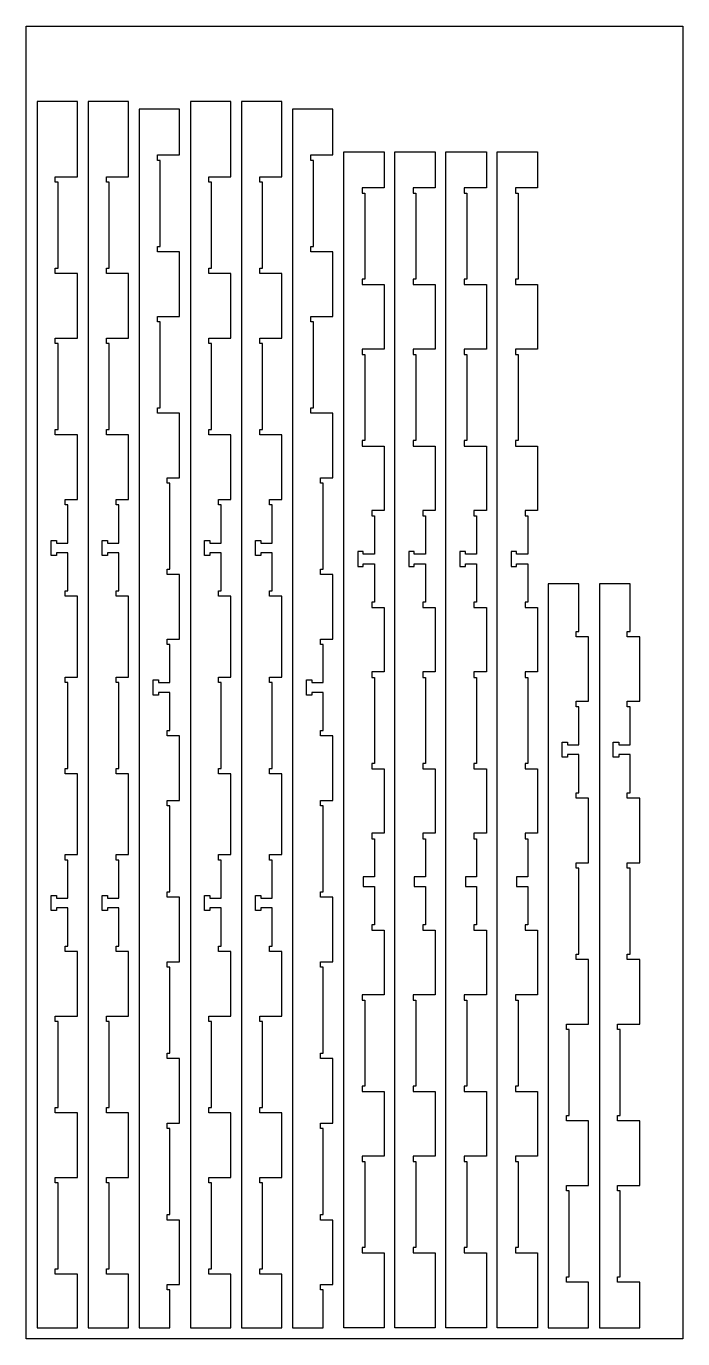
# Model space of a CAD drawing. Extents: x 0 to 1220, y 0 to 2440.
import ezdxf

# ---------------------------------------------------------------- set-up
doc = ezdxf.new("R2010")
doc.units = 0
doc.layers.get('0').update_dxf_attribs({"linetype": 'CONTINUOUS'})
doc.layers.add('OUTLINES', color=7, linetype='CONTINUOUS')

msp = doc.modelspace()

# ---------------------------------------------------------------- linework, layer by layer
at = {"linetype": 'BYBLOCK'}
msp.add_lwpolyline([(0, 0), (0, 2440), (1220, 2440), (1220, 0)], close=True, dxfattribs=at)
at = {"layer": 'OUTLINES', "color": 5}
for points in [[(95, 120), (54, 120), (54, 130), (59, 130), (59, 290), (54, 290), (54, 300), (95, 300), (95, 420), (54, 420), (54, 430), (59, 430), (59, 590), (54, 590), (54, 600), (95, 600), (95, 720), (72, 720), (72, 730), (77, 730), (77, 801), (56, 801), (56, 796), (46, 796), (46, 824), (56, 824), (56, 819), (77, 819), (77, 890), (72, 890), (72, 900), (95, 900), (95, 1050.1), (72, 1050.1), (72, 1060.1), (77, 1060.1), (77, 1220.1), (72, 1220.1), (72, 1230.1), (95, 1230.1), (95, 1380.2), (72, 1380.2), (72, 1390.2), (77, 1390.2), (77, 1461.2), (56, 1461.2), (56, 1456.2), (46, 1456.2), (46, 1484.2), (56, 1484.2), (56, 1479.2), (77, 1479.2), (77, 1550.2), (72, 1550.2), (72, 1560.2), (95, 1560.2), (95, 1680.2), (54, 1680.2), (54, 1690.2), (59, 1690.2), (59, 1850.2), (54, 1850.2), (54, 1860.2), (95, 1860.2), (95, 1980.2), (54, 1980.2), (54, 1990.2), (59, 1990.2), (59, 2150.2), (54, 2150.2), (54, 2160.2), (95, 2160.2), (95, 2299.8), (20, 2299.8), (20, 20), (95, 20)], [(190, 120), (149, 120), (149, 130), (154, 130), (154, 290), (149, 290), (149, 300), (190, 300), (190, 420), (149, 420), (149, 430), (154, 430), (154, 590), (149, 590), (149, 600), (190, 600), (190, 720), (167, 720), (167, 730), (172, 730), (172, 801), (151, 801), (151, 796), (141, 796), (141, 824), (151, 824), (151, 819), (172, 819), (172, 890), (167, 890), (167, 900), (190, 900), (190, 1050.1), (167, 1050.1), (167, 1060.1), (172, 1060.1), (172, 1220.1), (167, 1220.1), (167, 1230.1), (190, 1230.1), (190, 1380.2), (167, 1380.2), (167, 1390.2), (172, 1390.2), (172, 1461.2), (151, 1461.2), (151, 1456.2), (141, 1456.2), (141, 1484.2), (151, 1484.2), (151, 1479.2), (172, 1479.2), (172, 1550.2), (167, 1550.2), (167, 1560.2), (190, 1560.2), (190, 1680.2), (149, 1680.2), (149, 1690.2), (154, 1690.2), (154, 1850.2), (149, 1850.2), (149, 1860.2), (190, 1860.2), (190, 1980.2), (149, 1980.2), (149, 1990.2), (154, 1990.2), (154, 2150.2), (149, 2150.2), (149, 2160.2), (190, 2160.2), (190, 2299.8), (115, 2299.8), (115, 20), (190, 20)], [(380, 120), (339, 120), (339, 130), (344, 130), (344, 290), (339, 290), (339, 300), (380, 300), (380, 420), (339, 420), (339, 430), (344, 430), (344, 590), (339, 590), (339, 600), (380, 600), (380, 720), (357, 720), (357, 730), (362, 730), (362, 801), (341, 801), (341, 796), (331, 796), (331, 824), (341, 824), (341, 819), (362, 819), (362, 890), (357, 890), (357, 900), (380, 900), (380, 1050.1), (357, 1050.1), (357, 1060.1), (362, 1060.1), (362, 1220.1), (357, 1220.1), (357, 1230.1), (380, 1230.1), (380, 1380.2), (357, 1380.2), (357, 1390.2), (362, 1390.2), (362, 1461.2), (341, 1461.2), (341, 1456.2), (331, 1456.2), (331, 1484.2), (341, 1484.2), (341, 1479.2), (362, 1479.2), (362, 1550.2), (357, 1550.2), (357, 1560.2), (380, 1560.2), (380, 1680.2), (339, 1680.2), (339, 1690.2), (344, 1690.2), (344, 1850.2), (339, 1850.2), (339, 1860.2), (380, 1860.2), (380, 1980.2), (339, 1980.2), (339, 1990.2), (344, 1990.2), (344, 2150.2), (339, 2150.2), (339, 2160.2), (380, 2160.2), (380, 2299.8), (305, 2299.8), (305, 20), (380, 20)], [(475, 120), (434, 120), (434, 130), (439, 130), (439, 290), (434, 290), (434, 300), (475, 300), (475, 420), (434, 420), (434, 430), (439, 430), (439, 590), (434, 590), (434, 600), (475, 600), (475, 720), (452, 720), (452, 730), (457, 730), (457, 801), (436, 801), (436, 796), (426, 796), (426, 824), (436, 824), (436, 819), (457, 819), (457, 890), (452, 890), (452, 900), (475, 900), (475, 1050.1), (452, 1050.1), (452, 1060.1), (457, 1060.1), (457, 1220.1), (452, 1220.1), (452, 1230.1), (475, 1230.1), (475, 1380.2), (452, 1380.2), (452, 1390.2), (457, 1390.2), (457, 1461.2), (436, 1461.2), (436, 1456.2), (426, 1456.2), (426, 1484.2), (436, 1484.2), (436, 1479.2), (457, 1479.2), (457, 1550.2), (452, 1550.2), (452, 1560.2), (475, 1560.2), (475, 1680.2), (434, 1680.2), (434, 1690.2), (439, 1690.2), (439, 1850.2), (434, 1850.2), (434, 1860.2), (475, 1860.2), (475, 1980.2), (434, 1980.2), (434, 1990.2), (439, 1990.2), (439, 2150.2), (434, 2150.2), (434, 2160.2), (475, 2160.2), (475, 2299.8), (400, 2299.8), (400, 20), (475, 20)], [(285, 220.7), (262, 220.7), (262, 230.7), (267, 230.7), (267, 390.7), (262, 390.7), (262, 400.7), (285, 400.7), (285, 520.7), (262, 520.7), (262, 530.7), (267, 530.7), (267, 690.7), (262, 690.7), (262, 700.7), (285, 700.7), (285, 820.7), (262, 820.7), (262, 830.7), (267, 830.7), (267, 990.7), (262, 990.7), (262, 1000.7), (285, 1000.7), (285, 1120.7), (262, 1120.7), (262, 1130.7), (267, 1130.7), (267, 1201.7), (246, 1201.7), (246, 1196.7), (236, 1196.7), (236, 1224.7), (246, 1224.7), (246, 1219.7), (267, 1219.7), (267, 1290.7), (262, 1290.7), (262, 1300.7), (285, 1300.7), (285, 1420.7), (262, 1420.7), (262, 1430.7), (267, 1430.7), (267, 1590.7), (262, 1590.7), (262, 1600.7), (285, 1600.7), (285, 1720.7), (244, 1720.7), (244, 1730.7), (249, 1730.7), (249, 1890.7), (244, 1890.7), (244, 1900.7), (285, 1900.7), (285, 2020.7), (244, 2020.7), (244, 2030.7), (249, 2030.7), (249, 2190.7), (244, 2190.7), (244, 2200.7), (285, 2200.7), (285, 2285.7), (210, 2285.7), (210, 20), (267, 20), (267, 90.7), (262, 90.7), (262, 100.7), (285, 100.7)], [(570, 220.7), (547, 220.7), (547, 230.7), (552, 230.7), (552, 390.7), (547, 390.7), (547, 400.7), (570, 400.7), (570, 520.7), (547, 520.7), (547, 530.7), (552, 530.7), (552, 690.7), (547, 690.7), (547, 700.7), (570, 700.7), (570, 820.7), (547, 820.7), (547, 830.7), (552, 830.7), (552, 990.7), (547, 990.7), (547, 1000.7), (570, 1000.7), (570, 1120.7), (547, 1120.7), (547, 1130.7), (552, 1130.7), (552, 1201.7), (531, 1201.7), (531, 1196.7), (521, 1196.7), (521, 1224.7), (531, 1224.7), (531, 1219.7), (552, 1219.7), (552, 1290.7), (547, 1290.7), (547, 1300.7), (570, 1300.7), (570, 1420.7), (547, 1420.7), (547, 1430.7), (552, 1430.7), (552, 1590.7), (547, 1590.7), (547, 1600.7), (570, 1600.7), (570, 1720.7), (529, 1720.7), (529, 1730.7), (534, 1730.7), (534, 1890.7), (529, 1890.7), (529, 1900.7), (570, 1900.7), (570, 2020.7), (529, 2020.7), (529, 2030.7), (534, 2030.7), (534, 2190.7), (529, 2190.7), (529, 2200.7), (570, 2200.7), (570, 2285.7), (495, 2285.7), (495, 20), (552, 20), (552, 90.7), (547, 90.7), (547, 100.7), (570, 100.7)], [(665, 20), (590, 20), (590, 2206.6), (665, 2206.6), (665, 2139.6), (624, 2139.6), (624, 2129.6), (629, 2129.6), (629, 1969.6), (624, 1969.6), (624, 1959.6), (665, 1959.6), (665, 1839.6), (624, 1839.6), (624, 1829.6), (629, 1829.6), (629, 1669.6), (624, 1669.6), (624, 1659.6), (665, 1659.6), (665, 1539.6), (642, 1539.6), (642, 1529.6), (647, 1529.6), (647, 1458.6), (626, 1458.6), (626, 1463.6), (616, 1463.6), (616, 1435.6), (626, 1435.6), (626, 1440.6), (647, 1440.6), (647, 1369.6), (642, 1369.6), (642, 1359.6), (665, 1359.6), (665, 1239.6), (642, 1239.6), (642, 1229.6), (647, 1229.6), (647, 1069.6), (642, 1069.6), (642, 1059.6), (665, 1059.6), (665, 939.6), (642, 939.6), (642, 929.6), (647, 929.6), (647, 858.6), (626, 858.6), (626, 840.6), (647, 840.6), (647, 769.6), (642, 769.6), (642, 759.6), (665, 759.6), (665, 639.6), (624, 639.6), (624, 629.6), (629, 629.6), (629, 469.6), (624, 469.6), (624, 459.6), (665, 459.6), (665, 339.6), (624, 339.6), (624, 329.6), (629, 329.6), (629, 169.6), (624, 169.6), (624, 159.6), (665, 159.6)], [(760, 20), (685, 20), (685, 2206.6), (760, 2206.6), (760, 2139.6), (719, 2139.6), (719, 2129.6), (724, 2129.6), (724, 1969.6), (719, 1969.6), (719, 1959.6), (760, 1959.6), (760, 1839.6), (719, 1839.6), (719, 1829.6), (724, 1829.6), (724, 1669.6), (719, 1669.6), (719, 1659.6), (760, 1659.6), (760, 1539.6), (737, 1539.6), (737, 1529.6), (742, 1529.6), (742, 1458.6), (721, 1458.6), (721, 1463.6), (711, 1463.6), (711, 1435.6), (721, 1435.6), (721, 1440.6), (742, 1440.6), (742, 1369.6), (737, 1369.6), (737, 1359.6), (760, 1359.6), (760, 1239.6), (737, 1239.6), (737, 1229.6), (742, 1229.6), (742, 1069.6), (737, 1069.6), (737, 1059.6), (760, 1059.6), (760, 939.6), (737, 939.6), (737, 929.6), (742, 929.6), (742, 858.6), (721, 858.6), (721, 840.6), (742, 840.6), (742, 769.6), (737, 769.6), (737, 759.6), (760, 759.6), (760, 639.6), (719, 639.6), (719, 629.6), (724, 629.6), (724, 469.6), (719, 469.6), (719, 459.6), (760, 459.6), (760, 339.6), (719, 339.6), (719, 329.6), (724, 329.6), (724, 169.6), (719, 169.6), (719, 159.6), (760, 159.6)], [(855, 20), (780, 20), (780, 2206.6), (855, 2206.6), (855, 2139.6), (814, 2139.6), (814, 2129.6), (819, 2129.6), (819, 1969.6), (814, 1969.6), (814, 1959.6), (855, 1959.6), (855, 1839.6), (814, 1839.6), (814, 1829.6), (819, 1829.6), (819, 1669.6), (814, 1669.6), (814, 1659.6), (855, 1659.6), (855, 1539.6), (832, 1539.6), (832, 1529.6), (837, 1529.6), (837, 1458.6), (816, 1458.6), (816, 1463.6), (806, 1463.6), (806, 1435.6), (816, 1435.6), (816, 1440.6), (837, 1440.6), (837, 1369.6), (832, 1369.6), (832, 1359.6), (855, 1359.6), (855, 1239.6), (832, 1239.6), (832, 1229.6), (837, 1229.6), (837, 1069.6), (832, 1069.6), (832, 1059.6), (855, 1059.6), (855, 939.6), (832, 939.6), (832, 929.6), (837, 929.6), (837, 858.6), (816, 858.6), (816, 840.6), (837, 840.6), (837, 769.6), (832, 769.6), (832, 759.6), (855, 759.6), (855, 639.6), (814, 639.6), (814, 629.6), (819, 629.6), (819, 469.6), (814, 469.6), (814, 459.6), (855, 459.6), (855, 339.6), (814, 339.6), (814, 329.6), (819, 329.6), (819, 169.6), (814, 169.6), (814, 159.6), (855, 159.6)], [(950, 20), (875, 20), (875, 2206.6), (950, 2206.6), (950, 2139.6), (909, 2139.6), (909, 2129.6), (914, 2129.6), (914, 1969.6), (909, 1969.6), (909, 1959.6), (950, 1959.6), (950, 1839.6), (909, 1839.6), (909, 1829.6), (914, 1829.6), (914, 1669.6), (909, 1669.6), (909, 1659.6), (950, 1659.6), (950, 1539.6), (927, 1539.6), (927, 1529.6), (932, 1529.6), (932, 1458.6), (911, 1458.6), (911, 1463.6), (901, 1463.6), (901, 1435.6), (911, 1435.6), (911, 1440.6), (932, 1440.6), (932, 1369.6), (927, 1369.6), (927, 1359.6), (950, 1359.6), (950, 1239.6), (927, 1239.6), (927, 1229.6), (932, 1229.6), (932, 1069.6), (927, 1069.6), (927, 1059.6), (950, 1059.6), (950, 939.6), (927, 939.6), (927, 929.6), (932, 929.6), (932, 858.6), (911, 858.6), (911, 840.6), (932, 840.6), (932, 769.6), (927, 769.6), (927, 759.6), (950, 759.6), (950, 639.6), (909, 639.6), (909, 629.6), (914, 629.6), (914, 469.6), (909, 469.6), (909, 459.6), (950, 459.6), (950, 339.6), (909, 339.6), (909, 329.6), (914, 329.6), (914, 169.6), (909, 169.6), (909, 159.6), (950, 159.6)], [(1045, 105), (1004, 105), (1004, 115), (1009, 115), (1009, 275), (1004, 275), (1004, 285), (1045, 285), (1045, 405), (1004, 405), (1004, 415), (1009, 415), (1009, 575), (1004, 575), (1004, 585), (1045, 585), (1045, 705), (1022, 705), (1022, 715), (1027, 715), (1027, 875), (1022, 875), (1022, 885), (1045, 885), (1045, 1005), (1022, 1005), (1022, 1015), (1027, 1015), (1027, 1086), (1006, 1086), (1006, 1081), (996, 1081), (996, 1109), (1006, 1109), (1006, 1104), (1027, 1104), (1027, 1175), (1022, 1175), (1022, 1185), (1045, 1185), (1045, 1305), (1022, 1305), (1022, 1315), (1027, 1315), (1027, 1403.7), (970, 1403.7), (970, 20), (1045, 20)], [(1140, 105), (1099, 105), (1099, 115), (1104, 115), (1104, 275), (1099, 275), (1099, 285), (1140, 285), (1140, 405), (1099, 405), (1099, 415), (1104, 415), (1104, 575), (1099, 575), (1099, 585), (1140, 585), (1140, 705), (1117, 705), (1117, 715), (1122, 715), (1122, 875), (1117, 875), (1117, 885), (1140, 885), (1140, 1005), (1117, 1005), (1117, 1015), (1122, 1015), (1122, 1086), (1101, 1086), (1101, 1081), (1091, 1081), (1091, 1109), (1101, 1109), (1101, 1104), (1122, 1104), (1122, 1175), (1117, 1175), (1117, 1185), (1140, 1185), (1140, 1305), (1117, 1305), (1117, 1315), (1122, 1315), (1122, 1403.7), (1065, 1403.7), (1065, 20), (1140, 20)]]:
    msp.add_lwpolyline(points, close=True, dxfattribs=at)

doc.saveas('drawing.dxf')
